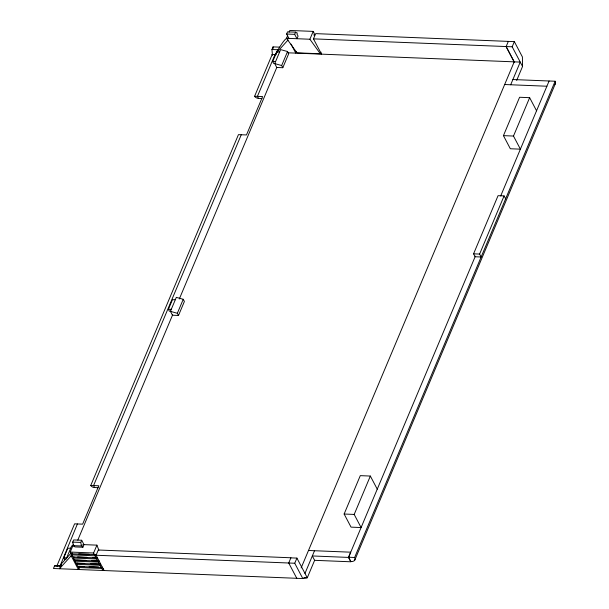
<?xml version="1.0" encoding="UTF-8"?>
<svg xmlns="http://www.w3.org/2000/svg" width="609" height="609" viewBox="0 0 609 609"><rect width="100%" height="100%" fill="white"/><g stroke="black" fill="none" stroke-linecap="round" stroke-linejoin="round"><path stroke-width="0.91" d="M61.06 565.776L54.551 565.875L53.447 568.494L302.81 578.55L307.279 577.774L314.625 560.326L312.318 555.956L348.515 557.418L350.822 561.787L314.625 560.326M272.451 55L271.941 49.504L273.045 46.885L279.698 47.152M98.11 487.725L93.862 487.489A3.159 1.751 22.8 0 1 90.756 485.457L238.454 134.635L246.47 134.954L262.624 96.58L254.608 96.252L272.2 54.475M90.756 485.457L98.795 485.776L82.634 524.159L77.404 523.946L60.009 566.088M241.263 134.749L93.565 485.571L94.623 487.588M261.954 98.529L258.482 98.384L257.417 96.367L275.009 54.589M64.721 559.701L63.762 557.874L67.797 548.283L70.713 548.199M170.939 311.397L169.348 311.184L168.388 309.357L172.431 299.765L175.339 299.681M275.245 63.64L273.654 63.427L272.695 61.608L276.737 52.009L279.645 51.925M82.885 547.247L81.758 545.101L81.393 545.976L73.346 545.649L72.722 542.117L73.643 539.932L81.69 540.259L83.989 544.629L82.885 547.247L74.846 546.92L74.092 545.489M288.932 38.397L286.626 34.028L287.547 31.843L295.593 32.17L297.314 33.092L296.948 33.967L298.075 36.106L296.979 38.725L294.672 34.348L295.593 32.17M66.168 559.001L71.687 545.877L73.415 546.364M170.421 311.359L176.313 297.359L183.24 299.293L184.39 301.478L178.498 315.47L172.461 315.226L170.421 311.359L177.348 313.285L178.498 315.47M274.728 63.602L280.62 49.611L287.547 51.537L288.696 53.721L282.804 67.721L276.768 67.477L274.728 63.602L281.655 65.536L282.804 67.721M103.5 568.852L102.814 570.481L101.733 568.433L102.259 567.192L101.178 567.375L100.074 565.274L100.592 564.041L99.518 564.216L98.407 562.122L98.932 560.881L97.851 561.064L96.747 558.963L97.265 557.722L96.192 557.905L95.088 555.804L95.605 554.571L71.146 553.802L70.225 552.058L73.529 544.202M321.034 52.146L320.349 53.775L296.971 52.831L286.519 38.298L287.623 35.68M289.092 32.193L289.823 30.45L313.201 31.394L314.122 33.145L314.16 35.436L314.678 34.203M71.009 553.185L61.684 563.5L59.484 568.737L70.674 556.352L72.144 552.865M77.807 540.076L172.667 314.754M179.312 298.973L276.752 67.515M96.192 557.905L72.814 556.961L71.702 554.86L72.227 553.627L71.146 553.802M79.117 567.755L78.386 569.499L71.481 556.382L72.212 554.639M97.851 561.064L74.473 560.12L73.369 558.019L73.887 556.786M81.393 545.976L80.769 542.436L81.69 540.259M177.348 313.285L183.24 299.293M281.655 65.536L287.547 51.537M99.518 564.216L76.133 563.272L75.029 561.178L75.554 559.937L74.473 560.12M101.178 567.375L77.8 566.431L76.696 564.33L77.214 563.097L84.697 563.394M79.436 569.537L78.355 567.489L78.881 566.256L84.491 566.477M296.514 51.377L295.776 53.12L291.033 44.107M94.524 554.746L93.603 553.002L96.907 545.146L82.885 544.583M320.349 53.775L309.897 39.242L313.201 31.394M104.124 570.534L96.07 555.241L98.27 550.003L290.927 557.775L288.719 563.005L296.781 578.306M321.522 54.163L313.46 38.862L315.668 33.632L514.354 41.64L522.408 56.941L522.545 66.457L516.668 80.418M508.317 41.397L506.117 46.634L514.171 61.935M302.81 578.55L294.748 563.249L296.918 558.103L290.881 557.859M522.545 66.457L512.184 46.786L514.354 41.64M301.143 567.931L514.209 61.844M304.98 573.404L314.526 550.726M510.692 84.765L520.238 62.088L287.768 52.8M370.348 476.055L354.187 514.43L361.099 527.546L351.043 527.135L344.131 514.026L360.292 475.644L370.348 476.055L377.253 489.164M529.647 97.668L513.486 136.051L520.398 149.159L510.342 148.756L503.437 135.64L519.591 97.265L529.647 97.668L536.552 110.785M504.092 195.915L479.603 254.075L481.14 256.99L475.104 256.747L473.566 253.831L498.055 195.672L504.092 195.915L505.622 198.831M512.9 79.535L555.126 81.241L354.628 557.486A6.821 3.783 22.8 0 1 350.898 561.612L348.592 557.243L475.355 256.145M500.689 195.969L549.097 80.997M348.515 557.418L350.723 552.188L308.489 550.483M354.781 560.097L555.286 83.844M287.166 38.184C283.086 38.687 270.761 63.625 277.864 49.74L271.941 49.504M276.874 52.359L288.065 39.981M76.133 563.272L77.214 563.097M77.8 566.431L78.881 566.256M272.695 61.608L275.603 61.524M168.388 309.357L171.296 309.273M63.762 557.874L66.67 557.798M286.626 34.028L294.672 34.348M313.46 38.862L512.184 46.786M286.519 38.298L309.897 39.242M272.078 54.467L276.25 54.635M504.663 84.522L546.89 86.227M503.437 135.64L513.486 136.051M473.566 253.831L479.603 254.075M344.131 514.026L354.187 514.43M77.404 523.946L74.595 523.831L57.01 565.616A3.159 1.751 22.8 0 0 57.375 566.142M72.722 542.117L80.769 542.436M348.592 557.243L354.628 557.486M70.225 552.058L93.603 553.002M78.774 553.893L89.059 554.304M93.733 554.495L95.605 554.571M96.07 555.241L294.748 563.249M71.702 554.86L95.088 555.804M70.674 556.352L71.481 556.382M77.632 556.931L86.98 557.311M92.591 557.539L97.265 557.722M73.369 558.019L96.747 558.963M76.49 559.976L85.839 560.356M91.449 560.577L98.932 560.881M75.029 561.178L98.407 562.122M90.307 563.622L100.592 564.041M76.696 564.33L100.074 565.274M89.165 566.667L98.513 567.048M54.551 565.875L60.466 566.111L61.57 563.5M78.355 567.489L101.733 568.433M303.83 577.636L307.279 577.774L296.918 558.103M258.482 98.384L257.721 98.285A3.159 1.751 22.8 0 1 254.608 96.252M56.888 565.609L57.261 566.134M506.148 46.55L514.354 62.118M96.907 545.146L98.902 550.254M273.045 46.885L273.06 48.606M272.566 55A3.167 1.751 22.8 0 1 272.193 54.475M555.126 81.241A6.821 3.783 22.8 0 1 554.593 84.613"/></g></svg>
